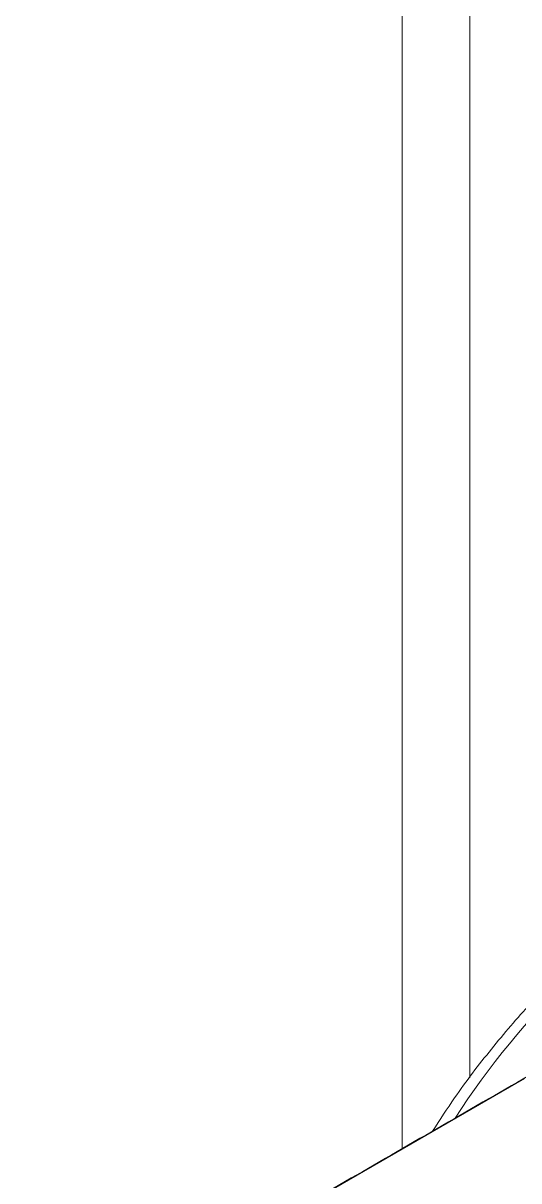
# Model space of a CAD drawing. Extents: x 12.1 to 108.7, y 1 to 80.4.
# Drawn here: x 73.667 to 74.641, y 64.437 to 66.711 of the extents above; entities that cross this region are included whole.
import ezdxf

# ---------------------------------------------------------------- set-up
doc = ezdxf.new("R2010")
doc.units = 0
doc.header["$MEASUREMENT"] = 0
doc.linetypes.add('SLD-Solid', pattern=[0])
doc.layers.add('OBJECT', color=7, linetype='CONTINUOUS')

msp = doc.modelspace()

# ---------------------------------------------------------------- linework, layer by layer
at = {"layer": 'OBJECT', "linetype": 'SLD-Solid', "lineweight": 15}
for p, q in [((74.411, 70.0752), (74.4118, 64.5002)), ((74.544, 69.4658), (74.5447, 64.6395)), ((74.652, 64.6379), (73.9993, 64.2611))]:
    msp.add_line(p, q, dxfattribs=at)
msp.add_arc((75.8694, 63.6836), 1.6127, 121.3923, 147.0727, dxfattribs=at)
msp.add_open_spline([(75.026, 65.0755), (75.0181, 65.0715), (74.9809, 65.0526), (74.9146, 65.0085), (74.8284, 64.9436), (74.7443, 64.869), (74.6633, 64.7865), (74.5865, 64.6966), (74.522, 64.6125), (74.4858, 64.5566), (74.4716, 64.5347)], degree=3, knots=[0, 0, 0, 0, 0.038814, 0.183744, 0.328644, 0.473414, 0.61803, 0.762504, 0.906866, 1, 1, 1, 1], dxfattribs=at)
msp.add_open_spline([(75.0656, 64.8776), (73.6253, 64.0462)], degree=1, dxfattribs=at)

doc.saveas('drawing.dxf')
